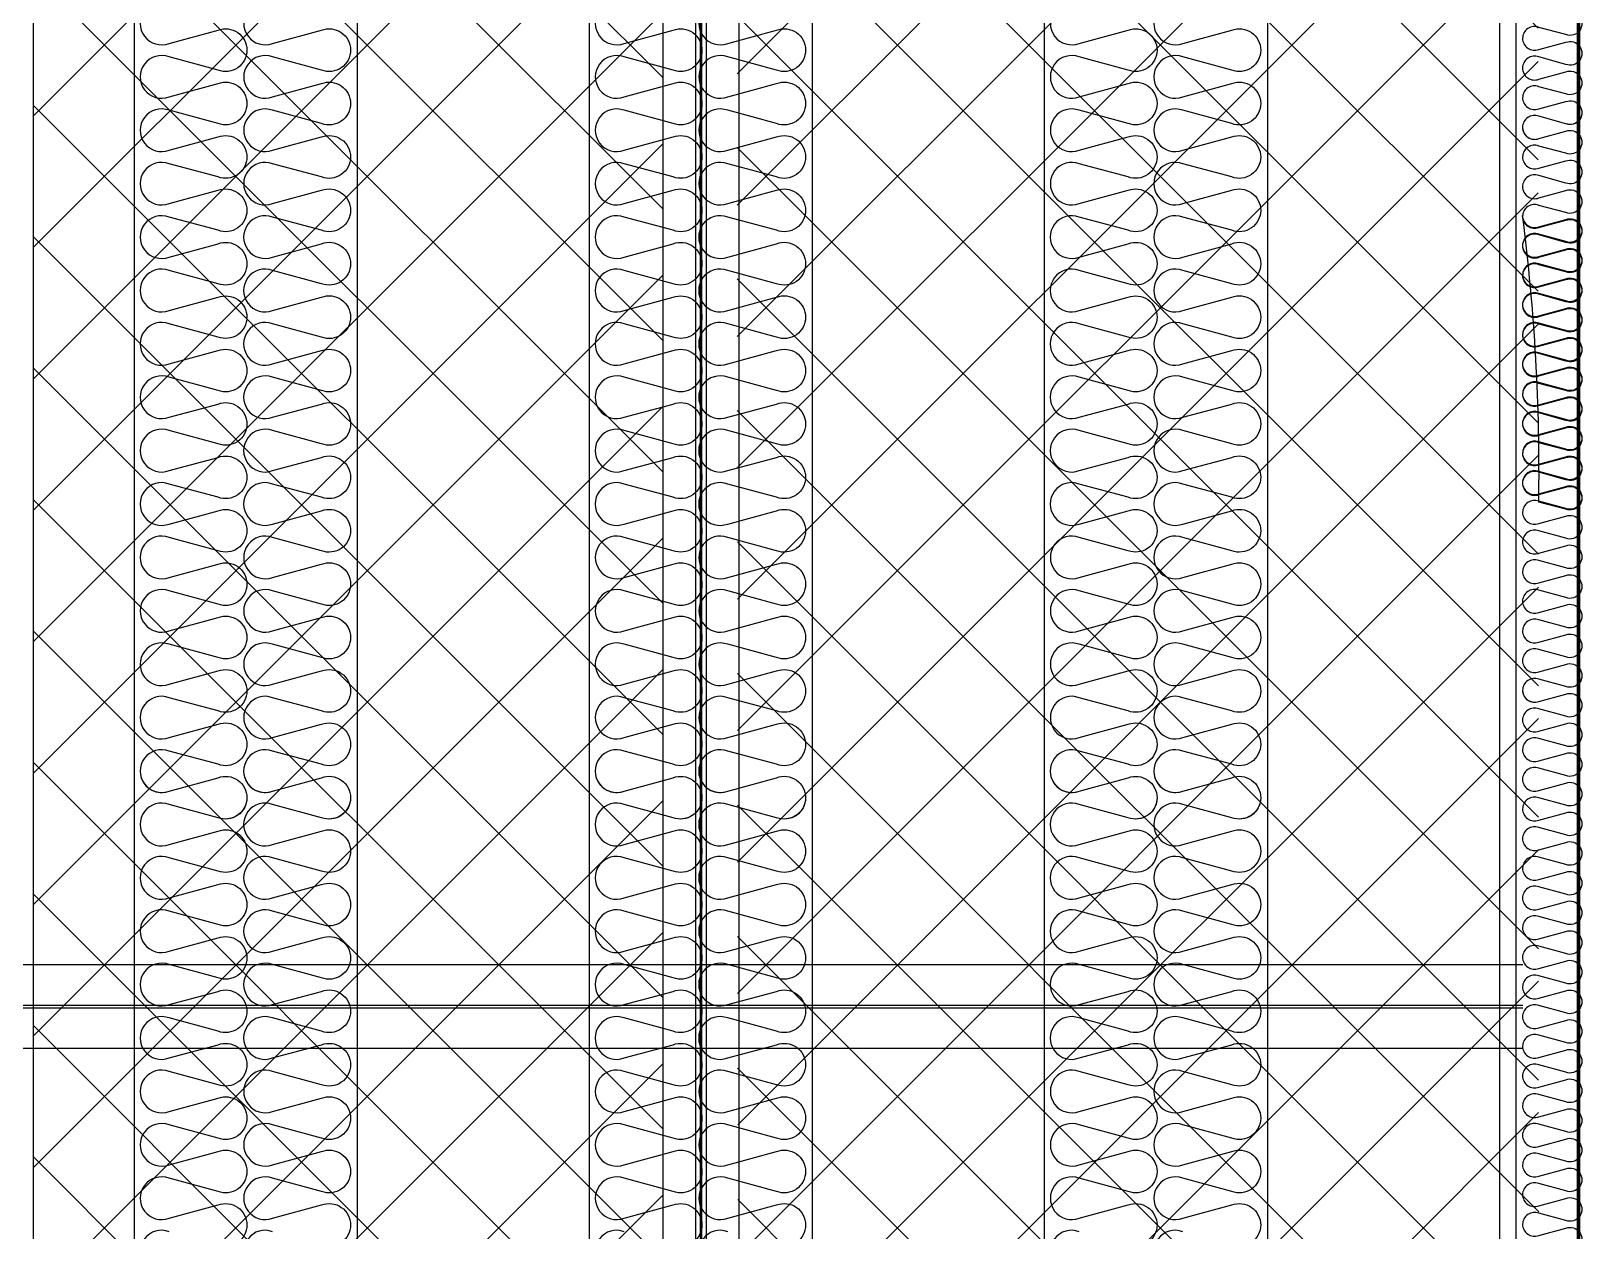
# Model space of a CAD drawing. Header units: millimetres. Extents: x 2911 to 32318, y 2586 to 23381.
# Drawn here: x 23468 to 24511, y 10722 to 11529 of the extents above; entities that cross this region are included whole.
import ezdxf

# ---------------------------------------------------------------- set-up
doc = ezdxf.new("R2010")
doc.units = ezdxf.units.MM
doc.layers.add('SMS', color=220, linetype='Continuous')

# ---------------------------------------------------------------- blocks, each defined once
blk = doc.blocks.new('2')
at = {"ltscale": 500}
h = blk.add_hatch(dxfattribs=at)
h.set_pattern_fill('ANSI37', color=251, scale=500)
h.set_pattern_definition([(45, (-5515.166, -3196.62), (-44.19417, 44.19417), []), (135, (-5515.166, -3196.62), (-44.19417, -44.19417), [])])
h.paths.add_polyline_path([(23944.1, 9414.2), (24482.7, 9414.2), (24481.1, 12269.9), (23942.5, 12269.9)])
h = blk.add_hatch(dxfattribs=at)
h.set_pattern_fill('ANSI37', color=251, scale=500)
h.set_pattern_definition([(45, (-5518.164, -3196.62), (-44.19417, 44.19417), []), (135, (-5518.164, -3196.62), (-44.19417, -44.19417), [])])
h.paths.add_polyline_path([(23892.9, 12247.2), (23469.5, 12247.2), (23469.5, 9414.2), (23892.9, 9414.2)])
at = {"color": 251, "ltscale": 500}
for p, q in [((23918.1, 12308.7), (23918.1, 9352.7)), ((23918.9, 12308.7), (23918.9, 9352.7)), ((23892.9, 12269.7), (23892.9, 9391.7)), ((23915, 12269.7), (23915, 9391.7)), ((23922.1, 12269.7), (23922.1, 9391.7)), ((23944.1, 12269.7), (23944.1, 9391.7)), ((23469.5, 12247.2), (23469.5, 9414.2)), ((24507.7, 12247.2), (24507.7, 9414.2))]:
    blk.add_line(p, q, dxfattribs=at)
at = {"color": 7}
for p, q in [((24466.5, 12311.7), (24466.5, 9391.7)), ((24508.5, 12311.7), (24508.5, 9311.7)), ((23537.5, 12269.9), (23537.5, 9391.7)), ((23687.5, 12269.9), (23687.5, 9391.7)), ((23843.5, 12269.9), (23843.5, 9391.7)), ((23993.5, 12269.9), (23993.5, 9391.7)), ((24149.5, 12269.9), (24149.5, 9391.7)), ((24299.5, 12269.9), (24299.5, 9391.7)), ((24455.5, 12269.9), (24455.5, 9391.7))]:
    blk.add_line(p, q, dxfattribs=at)
for p, q in [((24508.5, 12311.7), (24508.5, 9311.7)), ((21847.7, 10901.6), (24471.2, 10901.6)), ((21847.7, 10874.4), (24471.2, 10874.4)), ((21847.7, 10872.6), (24471.2, 10872.6)), ((21847.7, 10845.3), (24471.2, 10845.3))]:
    blk.add_line(p, q)
at = {"ltscale": 500, "elevation": 0}
blk.add_lwpolyline([(21809.5, 12020.7), (24509.4, 12020.7), (24509.4, 9311.6), (21809.5, 9311.6)], close=True, dxfattribs=at)
at = {"layer": 'SMS', "color": 5}
for points in [[(23561, 11547.9, 1.449198), (23561, 11521.1), (23593.9, 11530, -0.524856), (23613.3, 11516.6, -0.524856), (23593.9, 11503.1), (23561, 11512, 1.449198), (23561, 11485.2), (23593.9, 11494.1, -0.524856), (23613.3, 11480.7, -0.524856), (23593.9, 11467.2), (23561, 11476.1, 1.449198), (23561, 11449.3), (23593.9, 11458.2, -0.524856), (23613.3, 11444.7, -0.524856), (23593.9, 11431.3), (23561, 11440.2, 1.449198), (23561, 11413.4), (23593.9, 11422.3, -0.524856), (23613.3, 11408.8, -0.524856), (23593.9, 11395.4), (23561, 11404.3, 1.449198), (23561, 11377.4), (23593.9, 11386.4, -0.524856), (23613.3, 11372.9, -0.524856), (23593.9, 11359.5), (23561, 11368.4, 1.449198), (23561, 11341.5), (23593.9, 11350.4, -0.524856), (23613.3, 11337, -0.524856), (23593.9, 11323.6), (23561, 11332.5, 1.449198), (23561, 11305.6), (23593.9, 11314.5, -0.524856), (23613.3, 11301.1, -0.524856), (23593.9, 11287.7), (23561, 11296.6, 1.449198), (23561, 11269.7), (23593.9, 11278.6, -0.524856), (23613.3, 11265.2, -0.524856), (23593.9, 11251.8), (23561, 11260.7, 1.449198), (23561, 11233.8), (23593.9, 11242.7, -0.524856), (23613.3, 11229.3, -0.524856), (23593.9, 11215.9), (23561, 11224.8, 1.449198), (23561, 11197.9), (23593.9, 11206.8, -0.524856), (23613.3, 11193.4, -0.524856), (23593.9, 11179.9), (23561, 11188.8, 1.449198), (23561, 11162), (23593.9, 11170.9, -0.524856), (23613.3, 11157.5, -0.524856), (23593.9, 11144), (23561, 11152.9, 1.449198), (23561, 11126.1), (23593.9, 11135, -0.524856), (23613.3, 11121.6, -0.524856), (23593.9, 11108.1), (23561, 11117, 1.449198), (23561, 11090.2), (23593.9, 11099.1, -0.524856), (23613.3, 11085.6, -0.524856), (23593.9, 11072.2), (23561, 11081.1, 1.449198), (23561, 11054.3), (23593.9, 11063.2, -0.524856), (23613.3, 11049.7, -0.524856), (23593.9, 11036.3), (23561, 11045.2, 1.449198), (23561, 11018.3), (23593.9, 11027.3, -0.524856), (23613.3, 11013.8, -0.417249), (23598.8, 10999.5)], [(23630.6, 11547.9, 1.449198), (23630.6, 11521.1), (23663.5, 11530, -0.524856), (23683, 11516.6, -0.524856), (23663.5, 11503.1), (23630.6, 11512, 1.449198), (23630.6, 11485.2), (23663.5, 11494.1, -0.524856), (23683, 11480.7, -0.524856), (23663.5, 11467.2), (23630.6, 11476.1, 1.449198), (23630.6, 11449.3), (23663.5, 11458.2, -0.524856), (23683, 11444.7, -0.524856), (23663.5, 11431.3), (23630.6, 11440.2, 1.449198), (23630.6, 11413.4), (23663.5, 11422.3, -0.524856), (23683, 11408.8, -0.524856), (23663.5, 11395.4), (23630.6, 11404.3, 1.449198), (23630.6, 11377.4), (23663.5, 11386.4, -0.524856), (23683, 11372.9, -0.524856), (23663.5, 11359.5), (23630.6, 11368.4, 1.449198), (23630.6, 11341.5), (23663.5, 11350.4, -0.524856), (23683, 11337, -0.524856), (23663.5, 11323.6), (23630.6, 11332.5, 1.449198), (23630.6, 11305.6), (23663.5, 11314.5, -0.524856), (23683, 11301.1, -0.524856), (23663.5, 11287.7), (23630.6, 11296.6, 1.449198), (23630.6, 11269.7), (23663.5, 11278.6, -0.524856), (23683, 11265.2, -0.524856), (23663.5, 11251.8), (23630.6, 11260.7, 1.449198), (23630.6, 11233.8), (23663.5, 11242.7, -0.524856), (23683, 11229.3, -0.524856), (23663.5, 11215.9), (23630.6, 11224.8, 1.449198), (23630.6, 11197.9), (23663.5, 11206.8, -0.524856), (23683, 11193.4, -0.524856), (23663.5, 11179.9), (23630.6, 11188.8, 1.449198), (23630.6, 11162), (23663.5, 11170.9, -0.524856), (23683, 11157.5, -0.524856), (23663.5, 11144), (23630.6, 11152.9, 1.449198), (23630.6, 11126.1), (23663.5, 11135, -0.524856), (23683, 11121.6, -0.524856), (23663.5, 11108.1), (23630.6, 11117, 1.449198), (23630.6, 11090.2), (23663.5, 11099.1, -0.524856), (23683, 11085.6, -0.524856), (23663.5, 11072.2), (23630.6, 11081.1, 1.449198), (23630.6, 11054.3), (23663.5, 11063.2, -0.524856), (23683, 11049.7, -0.524856), (23663.5, 11036.3), (23630.6, 11045.2, 1.449198), (23630.6, 11018.3), (23663.5, 11027.3, -0.524856), (23683, 11013.8, -0.417249), (23668.5, 10999.5)], [(23867, 11547.9, 1.449198), (23867, 11521.1), (23899.9, 11530, -0.524856), (23919.3, 11516.6, -0.524856), (23899.9, 11503.1), (23867, 11512, 1.449198), (23867, 11485.2), (23899.9, 11494.1, -0.524856), (23919.3, 11480.7, -0.524856), (23899.9, 11467.2), (23867, 11476.1, 1.449198), (23867, 11449.3), (23899.9, 11458.2, -0.524856), (23919.3, 11444.7, -0.524856), (23899.9, 11431.3), (23867, 11440.2, 1.449198), (23867, 11413.4), (23899.9, 11422.3, -0.524856), (23919.3, 11408.8, -0.524856), (23899.9, 11395.4), (23867, 11404.3, 1.449198), (23867, 11377.4), (23899.9, 11386.4, -0.524856), (23919.3, 11372.9, -0.524856), (23899.9, 11359.5), (23867, 11368.4, 1.449198), (23867, 11341.5), (23899.9, 11350.4, -0.524856), (23919.3, 11337, -0.524856), (23899.9, 11323.6), (23867, 11332.5, 1.449198), (23867, 11305.6), (23899.9, 11314.5, -0.524856), (23919.3, 11301.1, -0.524856), (23899.9, 11287.7), (23867, 11296.6, 1.449198), (23867, 11269.7), (23899.9, 11278.6, -0.524856), (23919.3, 11265.2, -0.524856), (23899.9, 11251.8), (23867, 11260.7, 1.449198), (23867, 11233.8), (23899.9, 11242.7, -0.524856), (23919.3, 11229.3, -0.524856), (23899.9, 11215.9), (23867, 11224.8, 1.449198), (23867, 11197.9), (23899.9, 11206.8, -0.524856), (23919.3, 11193.4, -0.524856), (23899.9, 11179.9), (23867, 11188.8, 1.449198), (23867, 11162), (23899.9, 11170.9, -0.524856), (23919.3, 11157.5, -0.524856), (23899.9, 11144), (23867, 11152.9, 1.449198), (23867, 11126.1), (23899.9, 11135, -0.524856), (23919.3, 11121.6, -0.524856), (23899.9, 11108.1), (23867, 11117, 1.449198), (23867, 11090.2), (23899.9, 11099.1, -0.524856), (23919.3, 11085.6, -0.524856), (23899.9, 11072.2), (23867, 11081.1, 1.449198), (23867, 11054.3), (23899.9, 11063.2, -0.524856), (23919.3, 11049.7, -0.524856), (23899.9, 11036.3), (23867, 11045.2, 1.449198), (23867, 11018.3), (23899.9, 11027.3, -0.524856), (23919.3, 11013.8, -0.417249), (23904.8, 10999.5)], [(23936.6, 11547.9, 1.449198), (23936.6, 11521.1), (23969.5, 11530, -0.524856), (23989, 11516.6, -0.524856), (23969.5, 11503.1), (23936.6, 11512, 1.449198), (23936.6, 11485.2), (23969.5, 11494.1, -0.524856), (23989, 11480.7, -0.524856), (23969.5, 11467.2), (23936.6, 11476.1, 1.449198), (23936.6, 11449.3), (23969.5, 11458.2, -0.524856), (23989, 11444.7, -0.524856), (23969.5, 11431.3), (23936.6, 11440.2, 1.449198), (23936.6, 11413.4), (23969.5, 11422.3, -0.524856), (23989, 11408.8, -0.524856), (23969.5, 11395.4), (23936.6, 11404.3, 1.449198), (23936.6, 11377.4), (23969.5, 11386.4, -0.524856), (23989, 11372.9, -0.524856), (23969.5, 11359.5), (23936.6, 11368.4, 1.449198), (23936.6, 11341.5), (23969.5, 11350.4, -0.524856), (23989, 11337, -0.524856), (23969.5, 11323.6), (23936.6, 11332.5, 1.449198), (23936.6, 11305.6), (23969.5, 11314.5, -0.524856), (23989, 11301.1, -0.524856), (23969.5, 11287.7), (23936.6, 11296.6, 1.449198), (23936.6, 11269.7), (23969.5, 11278.6, -0.524856), (23989, 11265.2, -0.524856), (23969.5, 11251.8), (23936.6, 11260.7, 1.449198), (23936.6, 11233.8), (23969.5, 11242.7, -0.524856), (23989, 11229.3, -0.524856), (23969.5, 11215.9), (23936.6, 11224.8, 1.449198), (23936.6, 11197.9), (23969.5, 11206.8, -0.524856), (23989, 11193.4, -0.524856), (23969.5, 11179.9), (23936.6, 11188.8, 1.449198), (23936.6, 11162), (23969.5, 11170.9, -0.524856), (23989, 11157.5, -0.524856), (23969.5, 11144), (23936.6, 11152.9, 1.449198), (23936.6, 11126.1), (23969.5, 11135, -0.524856), (23989, 11121.6, -0.524856), (23969.5, 11108.1), (23936.6, 11117, 1.449198), (23936.6, 11090.2), (23969.5, 11099.1, -0.524856), (23989, 11085.6, -0.524856), (23969.5, 11072.2), (23936.6, 11081.1, 1.449198), (23936.6, 11054.3), (23969.5, 11063.2, -0.524856), (23989, 11049.7, -0.524856), (23969.5, 11036.3), (23936.6, 11045.2, 1.449198), (23936.6, 11018.3), (23969.5, 11027.3, -0.524856), (23989, 11013.8, -0.417249), (23974.5, 10999.5)], [(24173, 11547.9, 1.449198), (24173, 11521.1), (24205.9, 11530, -0.524856), (24225.3, 11516.6, -0.524856), (24205.9, 11503.1), (24173, 11512, 1.449198), (24173, 11485.2), (24205.9, 11494.1, -0.524856), (24225.3, 11480.7, -0.524856), (24205.9, 11467.2), (24173, 11476.1, 1.449198), (24173, 11449.3), (24205.9, 11458.2, -0.524856), (24225.3, 11444.7, -0.524856), (24205.9, 11431.3), (24173, 11440.2, 1.449198), (24173, 11413.4), (24205.9, 11422.3, -0.524856), (24225.3, 11408.8, -0.524856), (24205.9, 11395.4), (24173, 11404.3, 1.449198), (24173, 11377.4), (24205.9, 11386.4, -0.524856), (24225.3, 11372.9, -0.524856), (24205.9, 11359.5), (24173, 11368.4, 1.449198), (24173, 11341.5), (24205.9, 11350.4, -0.524856), (24225.3, 11337, -0.524856), (24205.9, 11323.6), (24173, 11332.5, 1.449198), (24173, 11305.6), (24205.9, 11314.5, -0.524856), (24225.3, 11301.1, -0.524856), (24205.9, 11287.7), (24173, 11296.6, 1.449198), (24173, 11269.7), (24205.9, 11278.6, -0.524856), (24225.3, 11265.2, -0.524856), (24205.9, 11251.8), (24173, 11260.7, 1.449198), (24173, 11233.8), (24205.9, 11242.7, -0.524856), (24225.3, 11229.3, -0.524856), (24205.9, 11215.9), (24173, 11224.8, 1.449198), (24173, 11197.9), (24205.9, 11206.8, -0.524856), (24225.3, 11193.4, -0.524856), (24205.9, 11179.9), (24173, 11188.8, 1.449198), (24173, 11162), (24205.9, 11170.9, -0.524856), (24225.3, 11157.5, -0.524856), (24205.9, 11144), (24173, 11152.9, 1.449198), (24173, 11126.1), (24205.9, 11135, -0.524856), (24225.3, 11121.6, -0.524856), (24205.9, 11108.1), (24173, 11117, 1.449198), (24173, 11090.2), (24205.9, 11099.1, -0.524856), (24225.3, 11085.6, -0.524856), (24205.9, 11072.2), (24173, 11081.1, 1.449198), (24173, 11054.3), (24205.9, 11063.2, -0.524856), (24225.3, 11049.7, -0.524856), (24205.9, 11036.3), (24173, 11045.2, 1.449198), (24173, 11018.3), (24205.9, 11027.3, -0.524856), (24225.3, 11013.8, -0.417249), (24210.8, 10999.5)], [(24242.6, 11547.9, 1.449198), (24242.6, 11521.1), (24275.5, 11530, -0.524856), (24295, 11516.6, -0.524856), (24275.5, 11503.1), (24242.6, 11512, 1.449198), (24242.6, 11485.2), (24275.5, 11494.1, -0.524856), (24295, 11480.7, -0.524856), (24275.5, 11467.2), (24242.6, 11476.1, 1.449198), (24242.6, 11449.3), (24275.5, 11458.2, -0.524856), (24295, 11444.7, -0.524856), (24275.5, 11431.3), (24242.6, 11440.2, 1.449198), (24242.6, 11413.4), (24275.5, 11422.3, -0.524856), (24295, 11408.8, -0.524856), (24275.5, 11395.4), (24242.6, 11404.3, 1.449198), (24242.6, 11377.4), (24275.5, 11386.4, -0.524856), (24295, 11372.9, -0.524856), (24275.5, 11359.5), (24242.6, 11368.4, 1.449198), (24242.6, 11341.5), (24275.5, 11350.4, -0.524856), (24295, 11337, -0.524856), (24275.5, 11323.6), (24242.6, 11332.5, 1.449198), (24242.6, 11305.6), (24275.5, 11314.5, -0.524856), (24295, 11301.1, -0.524856), (24275.5, 11287.7), (24242.6, 11296.6, 1.449198), (24242.6, 11269.7), (24275.5, 11278.6, -0.524856), (24295, 11265.2, -0.524856), (24275.5, 11251.8), (24242.6, 11260.7, 1.449198), (24242.6, 11233.8), (24275.5, 11242.7, -0.524856), (24295, 11229.3, -0.524856), (24275.5, 11215.9), (24242.6, 11224.8, 1.449198), (24242.6, 11197.9), (24275.5, 11206.8, -0.524856), (24295, 11193.4, -0.524856), (24275.5, 11179.9), (24242.6, 11188.8, 1.449198), (24242.6, 11162), (24275.5, 11170.9, -0.524856), (24295, 11157.5, -0.524856), (24275.5, 11144), (24242.6, 11152.9, 1.449198), (24242.6, 11126.1), (24275.5, 11135, -0.524856), (24295, 11121.6, -0.524856), (24275.5, 11108.1), (24242.6, 11117, 1.449198), (24242.6, 11090.2), (24275.5, 11099.1, -0.524856), (24295, 11085.6, -0.524856), (24275.5, 11072.2), (24242.6, 11081.1, 1.449198), (24242.6, 11054.3), (24275.5, 11063.2, -0.524856), (24295, 11049.7, -0.524856), (24275.5, 11036.3), (24242.6, 11045.2, 1.449198), (24242.6, 11018.3), (24275.5, 11027.3, -0.524856), (24295, 11013.8, -0.417249), (24280.5, 10999.5)], [(24500.2, 11541.9, -1.449198), (24500.2, 11527), (24482, 11531.9, 0.524856), (24471.1, 11524.5, 0.524856), (24482, 11517), (24500.2, 11521.9, -1.449198), (24500.2, 11507), (24482, 11512, 0.524856), (24471.1, 11504.5, 0.524856), (24482, 11497), (24500.2, 11502, -1.449198), (24500.2, 11487.1), (24482, 11492, 0.524856), (24471.1, 11484.6, 0.524856), (24482, 11477.1), (24500.2, 11482, -1.449198), (24500.2, 11467.1), (24482, 11472.1, 0.524856), (24471.1, 11464.6, 0.417249), (24479.2, 11456.6)], [(24510.8, 11472.6, -0.446849), (24500.2, 11467.1), (24482, 11472.1, 0.524856), (24471.1, 11464.6, 0.524856), (24482, 11457.1), (24500.2, 11462.1, -1.449198), (24500.2, 11447.2), (24482, 11452.1, 0.524856), (24471.1, 11444.7, 0.524856), (24482, 11437.2), (24500.2, 11442.1, -1.449198), (24500.2, 11427.2), (24482, 11432.2, 0.524856), (24471.1, 11424.7, 0.524856), (24482, 11417.2), (24500.2, 11422.2, -1.449198), (24500.2, 11407.3), (24482, 11412.2, 0.524856), (24471.1, 11404.8, 0.524856), (24482, 11397.3), (24500.2, 11402.2, -1.449198), (24500.2, 11387.3), (24482, 11392.3, 0.524856), (24471.1, 11384.8, 0.524856), (24482, 11377.3), (24500.2, 11382.3, -1.449198), (24500.2, 11367.4), (24482, 11372.3, 0.524856), (24471.1, 11364.9, 0.524856), (24482, 11357.4), (24500.2, 11362.3, -1.449198), (24500.2, 11347.4), (24482, 11352.4, 0.524856), (24471.1, 11344.9, 0.524856), (24482, 11337.4), (24500.2, 11342.4, -1.449198), (24500.2, 11327.5), (24482, 11332.4, 0.524856), (24471.1, 11325, 0.524856), (24482, 11317.5), (24500.2, 11322.4, -1.449198), (24500.2, 11307.5), (24482, 11312.5, 0.524856), (24471.1, 11305, 0.524856), (24482, 11297.5), (24500.2, 11302.5, -1.449198), (24500.2, 11287.6), (24482, 11292.5, 0.524856), (24471.1, 11285.1, 0.524856), (24482, 11277.6), (24500.2, 11282.5, -1.449198), (24500.2, 11267.6), (24482, 11272.6, 0.524856), (24471.1, 11265.1, 0.524856), (24482, 11257.6), (24500.2, 11262.6, -1.449198), (24500.2, 11247.7), (24482, 11252.6, 0.524856), (24471.1, 11245.2, 0.524856), (24482, 11237.7), (24500.2, 11242.6, -1.449198), (24500.2, 11227.7), (24482, 11232.7, 0.524856), (24471.1, 11225.2, 0.524856), (24482, 11217.7), (24500.2, 11222.7, -1.449198), (24500.2, 11207.8), (24482, 11212.7, 0.035756), (24471.1, 11405.3, 0.524856), (24482, 11397.8), (24500.2, 11402.7, -1.449198), (24500.2, 11387.8), (24482, 11392.8, 0.524856), (24471.1, 11385.3, 0.524856), (24482, 11377.8), (24500.2, 11382.8, -1.449198), (24500.2, 11367.9), (24482, 11372.8, 0.524856), (24471.1, 11365.4, 0.524856), (24482, 11357.9), (24500.2, 11362.8, -1.449198), (24500.2, 11347.9), (24482, 11352.9, 0.524856), (24471.1, 11345.4, 0.524856), (24482, 11337.9), (24500.2, 11342.9, -1.449198), (24500.2, 11328), (24482, 11332.9, 0.524856), (24471.1, 11325.5, 0.524856), (24482, 11318), (24500.2, 11322.9, -1.449198), (24500.2, 11308), (24482, 11313, 0.524856), (24471.1, 11305.5, 0.524856), (24482, 11298), (24500.2, 11303, -1.449198), (24500.2, 11288.1), (24482, 11293, 0.524856), (24471.1, 11285.6, 0.524856), (24482, 11278.1), (24500.2, 11283, -1.449198), (24500.2, 11268.1), (24482, 11273.1, 0.524856), (24471.1, 11265.6, 0.524856), (24482, 11258.1), (24500.2, 11263.1, -1.449198), (24500.2, 11248.2), (24482, 11253.1, 0.524856), (24471.1, 11245.7, 0.524856), (24482, 11238.2), (24500.2, 11243.1, -1.449198), (24500.2, 11228.2), (24482, 11233.2, 0.524856), (24471.1, 11225.7, 0.524856), (24482, 11218.2), (24500.2, 11223.2, -1.449198), (24500.2, 11208.3), (24482, 11213.2, 0.524856), (24471.1, 11205.8, 0.524856), (24482, 11198.3), (24500.2, 11203.2, -1.449198), (24500.2, 11188.3), (24482, 11193.3, 0.524856), (24471.1, 11185.8, 0.524856), (24482, 11178.3), (24500.2, 11183.3, -1.449198), (24500.2, 11168.4), (24482, 11173.3, 0.524856), (24471.1, 11165.9, 0.524856), (24482, 11158.4), (24500.2, 11163.3, -1.449198), (24500.2, 11148.4), (24482, 11153.4, 0.524856), (24471.1, 11145.9, 0.524856), (24482, 11138.4), (24500.2, 11143.4, -1.449198), (24500.2, 11128.5), (24482, 11133.4, 0.524856), (24471.1, 11126, 0.524856), (24482, 11118.5), (24500.2, 11123.4, -1.449198), (24500.2, 11108.5), (24482, 11113.5, 0.524856), (24471.1, 11106, 0.524856), (24482, 11098.5), (24500.2, 11103.5, -1.449198), (24500.2, 11088.6), (24482, 11093.5, 0.524856), (24471.1, 11086.1, 0.417249), (24479.2, 11078.1)], [(24510.8, 11094, -0.446849), (24500.2, 11088.6), (24482, 11093.5, 0.524856), (24471.1, 11086.1, 0.524856), (24482, 11078.6), (24500.2, 11083.5, -1.449198), (24500.2, 11068.6), (24482, 11073.6, 0.524856), (24471.1, 11066.1, 0.524856), (24482, 11058.6), (24500.2, 11063.6, -1.449198), (24500.2, 11048.7), (24482, 11053.6, 0.524856), (24471.1, 11046.2, 0.524856), (24482, 11038.7), (24500.2, 11043.6, -1.449198), (24500.2, 11028.7), (24482, 11033.7, 0.524856), (24471.1, 11026.2, 0.524856), (24482, 11018.7), (24500.2, 11023.7, -1.449198), (24500.2, 11008.8), (24482, 11013.7, 0.524856), (24471.1, 11006.3, 0.524856), (24482, 10998.8), (24500.2, 11003.7, -1.449198), (24500.2, 10988.8), (24482, 10993.8, 0.524856), (24471.1, 10986.3, 0.524856), (24482, 10978.8), (24500.2, 10983.8, -1.449198), (24500.2, 10968.9), (24482, 10973.8, 0.524856), (24471.1, 10966.4, 0.524856), (24482, 10958.9), (24500.2, 10963.8, -1.449198), (24500.2, 10948.9), (24482, 10953.9, 0.524856), (24471.1, 10946.4, 0.524856), (24482, 10938.9), (24500.2, 10943.9, -1.449198), (24500.2, 10929), (24482, 10933.9, 0.524856), (24471.1, 10926.5, 0.524856), (24482, 10919), (24500.2, 10923.9, -1.449198), (24500.2, 10909), (24482, 10914, 0.524856), (24471.1, 10906.5, 0.524856), (24482, 10899), (24500.2, 10904, -1.449198), (24500.2, 10889.1), (24482, 10894, 0.524856), (24471.1, 10886.6, 0.524856), (24482, 10879.1), (24500.2, 10884, -1.449198), (24500.2, 10869.1), (24482, 10874.1, 0.524856), (24471.1, 10866.6, 0.524856), (24482, 10859.1), (24500.2, 10864.1, -1.449198), (24500.2, 10849.2), (24482, 10854.1, 0.524856), (24471.1, 10846.7, 0.524856), (24482, 10839.2), (24500.2, 10844.1, -1.449198), (24500.2, 10829.2), (24482, 10834.2, 0.524856), (24471.1, 10826.7, 0.524856), (24482, 10819.2), (24500.2, 10824.2, -1.449198), (24500.2, 10809.3), (24482, 10814.2, 0.524856), (24471.1, 10806.8, 0.524856), (24482, 10799.3), (24500.2, 10804.2, -1.449198), (24500.2, 10789.3), (24482, 10794.3, 0.524856), (24471.1, 10786.8, 0.524856), (24482, 10779.3), (24500.2, 10784.3, -1.449198), (24500.2, 10769.4), (24482, 10774.3, 0.524856), (24471.1, 10766.9, 0.524856), (24482, 10759.4), (24500.2, 10764.3, -1.449198), (24500.2, 10749.4), (24482, 10754.4, 0.524856), (24471.1, 10746.9, 0.524856), (24482, 10739.4), (24500.2, 10744.4, -1.449198), (24500.2, 10729.5), (24482, 10734.4, 0.524856), (24471.1, 10727, 0.524856), (24482, 10719.5), (24500.2, 10724.4, -1.449198), (24500.2, 10709.5)], [(23542, 11028.2, 0.446849), (23561, 11018.3), (23593.9, 11027.3, -0.524856), (23613.3, 11013.8, -0.524856), (23593.9, 11000.4), (23561, 11009.3, 1.449198), (23561, 10982.4), (23593.9, 10991.3, -0.524856), (23613.3, 10977.9, -0.524856), (23593.9, 10964.5), (23561, 10973.4, 1.449198), (23561, 10946.5), (23593.9, 10955.4, -0.524856), (23613.3, 10942, -0.524856), (23593.9, 10928.6), (23561, 10937.5, 1.449198), (23561, 10910.6), (23593.9, 10919.5, -0.524856), (23613.3, 10906.1, -0.524856), (23593.9, 10892.7), (23561, 10901.6, 1.449198), (23561, 10874.7), (23593.9, 10883.6, -0.524856), (23613.3, 10870.2, -0.524856), (23593.9, 10856.8), (23561, 10865.7, 1.449198), (23561, 10838.8), (23593.9, 10847.7, -0.524856), (23613.3, 10834.3, -0.524856), (23593.9, 10820.8), (23561, 10829.7, 1.449198), (23561, 10802.9), (23593.9, 10811.8, -0.524856), (23613.3, 10798.4, -0.524856), (23593.9, 10784.9), (23561, 10793.8, 1.449198), (23561, 10767), (23593.9, 10775.9, -0.524856), (23613.3, 10762.5, -0.524856), (23593.9, 10749), (23561, 10757.9, 1.449198), (23561, 10731.1), (23593.9, 10740, -0.524856), (23613.3, 10726.5, -0.524856), (23593.9, 10713.1)], [(23561, 10722, 1.449198), (23561, 10695.2)], [(23611.6, 11028.2, 0.446849), (23630.6, 11018.3), (23663.5, 11027.3, -0.524856), (23683, 11013.8, -0.524856), (23663.5, 11000.4), (23630.6, 11009.3, 1.449198), (23630.6, 10982.4), (23663.5, 10991.3, -0.524856), (23683, 10977.9, -0.524856), (23663.5, 10964.5), (23630.6, 10973.4, 1.449198), (23630.6, 10946.5), (23663.5, 10955.4, -0.524856), (23683, 10942, -0.524856), (23663.5, 10928.6), (23630.6, 10937.5, 1.449198), (23630.6, 10910.6), (23663.5, 10919.5, -0.524856), (23683, 10906.1, -0.524856), (23663.5, 10892.7), (23630.6, 10901.6, 1.449198), (23630.6, 10874.7), (23663.5, 10883.6, -0.524856), (23683, 10870.2, -0.524856), (23663.5, 10856.8), (23630.6, 10865.7, 1.449198), (23630.6, 10838.8), (23663.5, 10847.7, -0.524856), (23683, 10834.3, -0.524856), (23663.5, 10820.8), (23630.6, 10829.7, 1.449198), (23630.6, 10802.9), (23663.5, 10811.8, -0.524856), (23683, 10798.4, -0.524856), (23663.5, 10784.9), (23630.6, 10793.8, 1.449198), (23630.6, 10767), (23663.5, 10775.9, -0.524856), (23683, 10762.5, -0.524856), (23663.5, 10749), (23630.6, 10757.9, 1.449198), (23630.6, 10731.1), (23663.5, 10740, -0.524856), (23683, 10726.5, -0.524856), (23663.5, 10713.1)], [(23630.6, 10722, 1.449198), (23630.6, 10695.2)], [(23848, 11028.2, 0.446849), (23867, 11018.3), (23899.9, 11027.3, -0.524856), (23919.3, 11013.8, -0.524856), (23899.9, 11000.4), (23867, 11009.3, 1.449198), (23867, 10982.4), (23899.9, 10991.3, -0.524856), (23919.3, 10977.9, -0.524856), (23899.9, 10964.5), (23867, 10973.4, 1.449198), (23867, 10946.5), (23899.9, 10955.4, -0.524856), (23919.3, 10942, -0.524856), (23899.9, 10928.6), (23867, 10937.5, 1.449198), (23867, 10910.6), (23899.9, 10919.5, -0.524856), (23919.3, 10906.1, -0.524856), (23899.9, 10892.7), (23867, 10901.6, 1.449198), (23867, 10874.7), (23899.9, 10883.6, -0.524856), (23919.3, 10870.2, -0.524856), (23899.9, 10856.8), (23867, 10865.7, 1.449198), (23867, 10838.8), (23899.9, 10847.7, -0.524856), (23919.3, 10834.3, -0.524856), (23899.9, 10820.8), (23867, 10829.7, 1.449198), (23867, 10802.9), (23899.9, 10811.8, -0.524856), (23919.3, 10798.4, -0.524856), (23899.9, 10784.9), (23867, 10793.8, 1.449198), (23867, 10767), (23899.9, 10775.9, -0.524856), (23919.3, 10762.5, -0.524856), (23899.9, 10749), (23867, 10757.9, 1.449198), (23867, 10731.1), (23899.9, 10740, -0.524856), (23919.3, 10726.5, -0.524856), (23899.9, 10713.1)], [(23867, 10722, 1.449198), (23867, 10695.2)], [(23917.6, 11028.2, 0.446849), (23936.6, 11018.3), (23969.5, 11027.3, -0.524856), (23989, 11013.8, -0.524856), (23969.5, 11000.4), (23936.6, 11009.3, 1.449198), (23936.6, 10982.4), (23969.5, 10991.3, -0.524856), (23989, 10977.9, -0.524856), (23969.5, 10964.5), (23936.6, 10973.4, 1.449198), (23936.6, 10946.5), (23969.5, 10955.4, -0.524856), (23989, 10942, -0.524856), (23969.5, 10928.6), (23936.6, 10937.5, 1.449198), (23936.6, 10910.6), (23969.5, 10919.5, -0.524856), (23989, 10906.1, -0.524856), (23969.5, 10892.7), (23936.6, 10901.6, 1.449198), (23936.6, 10874.7), (23969.5, 10883.6, -0.524856), (23989, 10870.2, -0.524856), (23969.5, 10856.8), (23936.6, 10865.7, 1.449198), (23936.6, 10838.8), (23969.5, 10847.7, -0.524856), (23989, 10834.3, -0.524856), (23969.5, 10820.8), (23936.6, 10829.7, 1.449198), (23936.6, 10802.9), (23969.5, 10811.8, -0.524856), (23989, 10798.4, -0.524856), (23969.5, 10784.9), (23936.6, 10793.8, 1.449198), (23936.6, 10767), (23969.5, 10775.9, -0.524856), (23989, 10762.5, -0.524856), (23969.5, 10749), (23936.6, 10757.9, 1.449198), (23936.6, 10731.1), (23969.5, 10740, -0.524856), (23989, 10726.5, -0.524856), (23969.5, 10713.1)], [(23936.6, 10722, 1.449198), (23936.6, 10695.2)], [(24154, 11028.2, 0.446849), (24173, 11018.3), (24205.9, 11027.3, -0.524856), (24225.3, 11013.8, -0.524856), (24205.9, 11000.4), (24173, 11009.3, 1.449198), (24173, 10982.4), (24205.9, 10991.3, -0.524856), (24225.3, 10977.9, -0.524856), (24205.9, 10964.5), (24173, 10973.4, 1.449198), (24173, 10946.5), (24205.9, 10955.4, -0.524856), (24225.3, 10942, -0.524856), (24205.9, 10928.6), (24173, 10937.5, 1.449198), (24173, 10910.6), (24205.9, 10919.5, -0.524856), (24225.3, 10906.1, -0.524856), (24205.9, 10892.7), (24173, 10901.6, 1.449198), (24173, 10874.7), (24205.9, 10883.6, -0.524856), (24225.3, 10870.2, -0.524856), (24205.9, 10856.8), (24173, 10865.7, 1.449198), (24173, 10838.8), (24205.9, 10847.7, -0.524856), (24225.3, 10834.3, -0.524856), (24205.9, 10820.8), (24173, 10829.7, 1.449198), (24173, 10802.9), (24205.9, 10811.8, -0.524856), (24225.3, 10798.4, -0.524856), (24205.9, 10784.9), (24173, 10793.8, 1.449198), (24173, 10767), (24205.9, 10775.9, -0.524856), (24225.3, 10762.5, -0.524856), (24205.9, 10749), (24173, 10757.9, 1.449198), (24173, 10731.1), (24205.9, 10740, -0.524856), (24225.3, 10726.5, -0.524856), (24205.9, 10713.1)], [(24173, 10722, 1.449198), (24173, 10695.2)], [(24223.6, 11028.2, 0.446849), (24242.6, 11018.3), (24275.5, 11027.3, -0.524856), (24295, 11013.8, -0.524856), (24275.5, 11000.4), (24242.6, 11009.3, 1.449198), (24242.6, 10982.4), (24275.5, 10991.3, -0.524856), (24295, 10977.9, -0.524856), (24275.5, 10964.5), (24242.6, 10973.4, 1.449198), (24242.6, 10946.5), (24275.5, 10955.4, -0.524856), (24295, 10942, -0.524856), (24275.5, 10928.6), (24242.6, 10937.5, 1.449198), (24242.6, 10910.6), (24275.5, 10919.5, -0.524856), (24295, 10906.1, -0.524856), (24275.5, 10892.7), (24242.6, 10901.6, 1.449198), (24242.6, 10874.7), (24275.5, 10883.6, -0.524856), (24295, 10870.2, -0.524856), (24275.5, 10856.8), (24242.6, 10865.7, 1.449198), (24242.6, 10838.8), (24275.5, 10847.7, -0.524856), (24295, 10834.3, -0.524856), (24275.5, 10820.8), (24242.6, 10829.7, 1.449198), (24242.6, 10802.9), (24275.5, 10811.8, -0.524856), (24295, 10798.4, -0.524856), (24275.5, 10784.9), (24242.6, 10793.8, 1.449198), (24242.6, 10767), (24275.5, 10775.9, -0.524856), (24295, 10762.5, -0.524856), (24275.5, 10749), (24242.6, 10757.9, 1.449198), (24242.6, 10731.1), (24275.5, 10740, -0.524856), (24295, 10726.5, -0.524856), (24275.5, 10713.1)], [(24242.6, 10722, 1.449198), (24242.6, 10695.2)]]:
    blk.add_lwpolyline(points, format="xyb", dxfattribs=at)

msp = doc.modelspace()

# ---------------------------------------------------------------- block references
msp.add_blockref('2', (0, 0))

doc.saveas('drawing.dxf')
